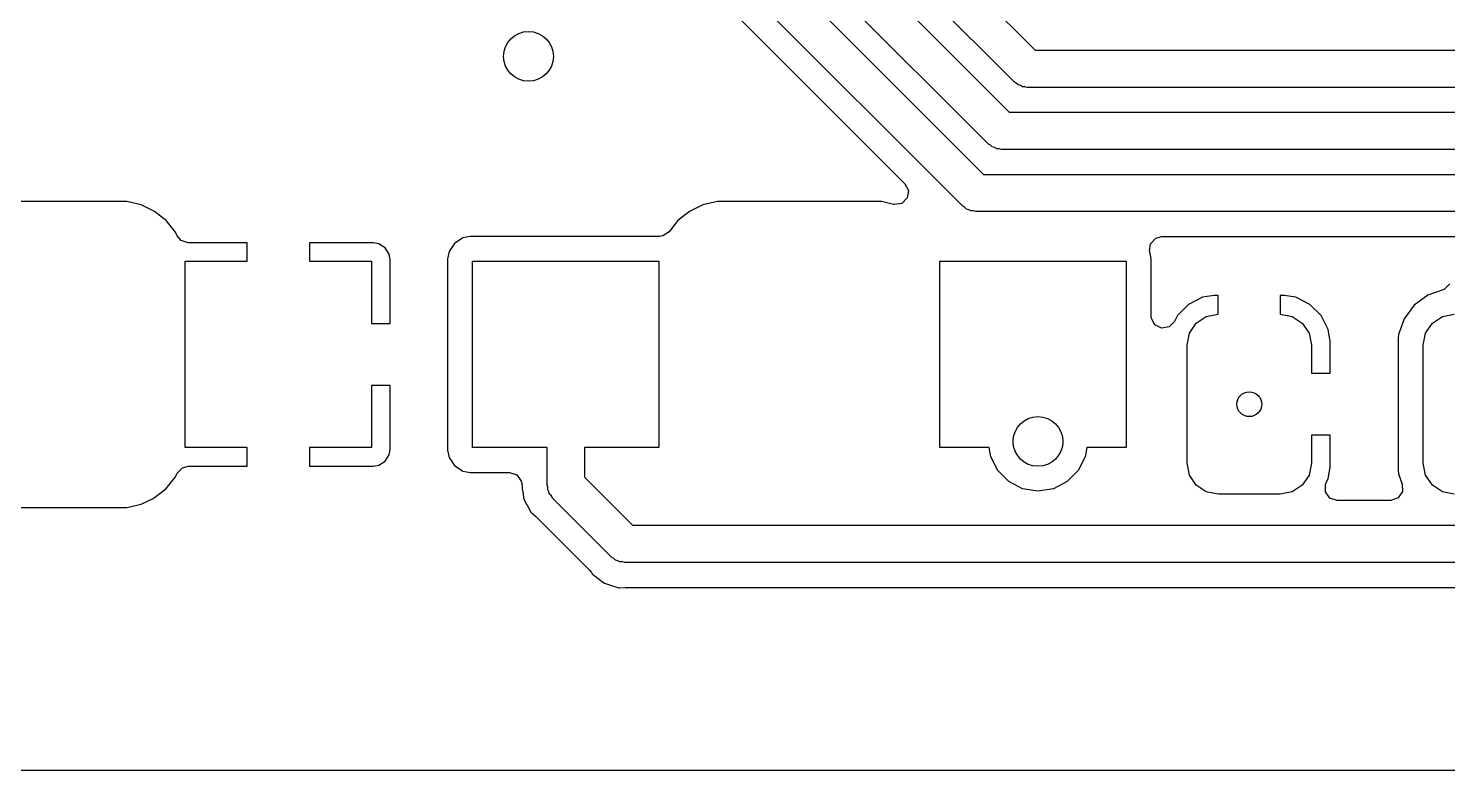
# Model space of a CAD drawing. Extents: x 0 to 2.79, y -2.39 to 0.
# Drawn here: x 0.6022 to 1.0518, y -2.3909 to -2.1557 of the extents above; entities that cross this region are included whole.
import ezdxf

# ---------------------------------------------------------------- set-up
doc = ezdxf.new("R2010")
doc.units = 0
doc.header["$MEASUREMENT"] = 0
doc.layers.add('BLACK', color=7, linetype='CONTINUOUS')

msp = doc.modelspace()

# ---------------------------------------------------------------- linework, layer by layer
at = {"layer": 'BLACK', "linetype": 'CONTINUOUS'}
for p, q in [((0.538123, -1.80744), (0.912962, -2.18228)), ((0.90634, -2.19236), (0.524212, -1.81024)), ((0.612992, -1.85447), (0.921116, -2.1626)), ((0.914494, -2.17268), (0.602911, -1.8611)), ((0.611262, -1.90842), (0.904808, -2.20197)), ((0.898186, -2.21205), (0.60464, -1.9185)), ((0.602512, -1.92754), (0.879906, -2.20493)), ((0.921116, -2.1626), (1.32146, -2.1626)), ((0.915167, -2.17307), (0.914494, -2.17268)), ((0.915717, -2.17362), (0.915167, -2.17307)), ((0.916468, -2.17382), (0.915717, -2.17362)), ((0.917141, -2.17421), (0.916468, -2.17382)), ((0.917919, -2.17421), (0.917141, -2.17421)), ((0.91867, -2.17441), (0.917919, -2.17421)), ((1.3239, -2.17441), (0.91867, -2.17441)), ((0.912962, -2.18228), (1.32961, -2.18228)), ((0.907013, -2.19275), (0.90634, -2.19236)), ((0.907563, -2.1933), (0.907013, -2.19275)), ((0.908314, -2.1935), (0.907563, -2.1933)), ((0.908988, -2.19389), (0.908314, -2.1935)), ((0.909765, -2.19389), (0.908988, -2.19389)), ((0.910516, -2.19409), (0.909765, -2.19389)), ((1.33206, -2.19409), (0.910516, -2.19409)), ((0.904808, -2.20197), (1.33776, -2.20197)), ((0.879906, -2.20493), (0.881, -2.20708)), ((0.881, -2.20708), (0.880623, -2.20946)), ((0.631243, -2.21061), (0.58415, -2.21061)), ((0.633357, -2.21061), (0.631243, -2.21061)), ((0.637946, -2.21166), (0.633357, -2.21061)), ((0.639025, -2.21218), (0.637946, -2.21166)), ((0.637946, -2.21166), (0.637946, -2.21166)), ((0.637946, -2.21166), (0.637946, -2.21166)), ((0.815893, -2.21166), (0.811652, -2.2137)), ((0.820481, -2.21061), (0.815893, -2.21166)), ((0.815893, -2.21166), (0.815893, -2.21166)), ((0.822835, -2.21061), (0.820481, -2.21061)), ((0.823225, -2.21061), (0.822835, -2.21061)), ((0.870318, -2.21061), (0.823225, -2.21061)), ((0.872432, -2.21061), (0.870318, -2.21061)), ((0.876283, -2.21149), (0.872432, -2.21061)), ((0.872432, -2.21061), (0.872432, -2.21061)), ((0.876541, -2.21154), (0.876283, -2.21149)), ((0.87892, -2.21116), (0.876541, -2.21154)), ((0.880623, -2.20946), (0.87892, -2.21116)), ((0.89886, -2.21244), (0.898186, -2.21205)), ((0.642186, -2.2137), (0.639025, -2.21218)), ((0.644965, -2.21592), (0.642186, -2.2137)), ((0.645866, -2.21663), (0.644965, -2.21592)), ((0.6488, -2.22031), (0.645866, -2.21663)), ((0.807973, -2.21663), (0.805156, -2.22017)), ((0.811652, -2.2137), (0.807973, -2.21663)), ((0.807973, -2.21663), (0.807973, -2.21663)), ((0.899409, -2.21299), (0.89886, -2.21244)), ((0.90016, -2.21319), (0.899409, -2.21299)), ((0.900834, -2.21358), (0.90016, -2.21319)), ((0.901611, -2.21358), (0.900834, -2.21358)), ((0.902362, -2.21378), (0.901611, -2.21358)), ((1.34021, -2.21378), (0.902362, -2.21378)), ((0.649331, -2.22142), (0.6488, -2.22031)), ((0.805156, -2.22017), (0.803145, -2.22149)), ((0.650552, -2.22288), (0.649331, -2.22142)), ((0.652843, -2.22362), (0.650552, -2.22288)), ((0.671555, -2.22362), (0.652843, -2.22362)), ((0.671555, -2.22953), (0.671555, -2.22362)), ((0.671555, -2.22362), (0.671555, -2.22362)), ((0.711507, -2.22362), (0.69124, -2.22362)), ((0.69124, -2.22362), (0.69124, -2.22953)), ((0.713229, -2.22396), (0.711507, -2.22362)), ((0.715183, -2.22527), (0.713229, -2.22396)), ((0.713229, -2.22396), (0.713229, -2.22396)), ((0.716488, -2.22722), (0.715183, -2.22527)), ((0.715183, -2.22527), (0.715183, -2.22527)), ((0.737222, -2.22384), (0.735478, -2.22645)), ((0.739833, -2.22209), (0.737222, -2.22384)), ((0.737222, -2.22384), (0.737222, -2.22384)), ((0.739834, -2.22209), (0.739833, -2.22209)), ((0.742135, -2.22163), (0.739834, -2.22209)), ((0.742136, -2.22163), (0.742135, -2.22163)), ((0.802108, -2.22163), (0.742136, -2.22163)), ((0.742136, -2.22163), (0.742136, -2.22163)), ((0.803145, -2.22149), (0.802108, -2.22163)), ((0.957413, -2.22633), (0.957696, -2.22394)), ((0.957696, -2.22394), (0.959331, -2.22217)), ((0.959331, -2.22217), (0.961235, -2.22167)), ((0.961235, -2.22167), (1.05941, -2.22167)), ((0.65187, -2.28858), (0.65187, -2.22953)), ((0.65187, -2.22953), (0.671555, -2.22953)), ((0.69124, -2.22953), (0.710925, -2.22953)), ((0.710925, -2.22953), (0.710925, -2.24921)), ((0.716831, -2.22895), (0.716488, -2.22722)), ((0.716488, -2.22722), (0.716488, -2.22722)), ((0.716831, -2.24921), (0.716831, -2.22895)), ((0.716831, -2.22895), (0.716831, -2.22895)), ((0.735478, -2.22645), (0.73502, -2.22875)), ((0.73502, -2.22875), (0.73502, -2.22875)), ((0.73502, -2.22875), (0.73502, -2.28936)), ((0.735478, -2.22645), (0.735478, -2.22645)), ((0.742913, -2.28858), (0.742913, -2.22953)), ((0.742913, -2.22953), (0.801969, -2.22953)), ((0.801969, -2.22953), (0.801969, -2.28858)), ((0.890945, -2.28858), (0.890945, -2.22953)), ((0.890945, -2.22953), (0.95, -2.22953)), ((0.95, -2.22953), (0.95, -2.28858)), ((0.957436, -2.22645), (0.957413, -2.22633)), ((0.957894, -2.22875), (0.957436, -2.22645)), ((0.957436, -2.22645), (0.957436, -2.22645)), ((0.957894, -2.24687), (0.957894, -2.22875)), ((0.957894, -2.22875), (0.957894, -2.22875)), ((1.05036, -2.23856), (1.04556, -2.24024)), ((1.05084, -2.23836), (1.05036, -2.23856)), ((1.05255, -2.23665), (1.05084, -2.23836)), ((0.969762, -2.2432), (0.966235, -2.24673)), ((0.974207, -2.24094), (0.969762, -2.2432)), ((0.977894, -2.24035), (0.974207, -2.24094)), ((0.974207, -2.24094), (0.974207, -2.24094)), ((0.979134, -2.24035), (0.977894, -2.24035)), ((0.977894, -2.24035), (0.977894, -2.24035)), ((0.979134, -2.24626), (0.979134, -2.24035)), ((1.00006, -2.24035), (0.998819, -2.24035)), ((0.998819, -2.24035), (0.998819, -2.24626)), ((1.00375, -2.24094), (1.00006, -2.24035)), ((1.00819, -2.2432), (1.00375, -2.24094)), ((1.00375, -2.24094), (1.00375, -2.24094)), ((1.01172, -2.24673), (1.00819, -2.2432)), ((1.04125, -2.24342), (1.03808, -2.24772)), ((1.04556, -2.24024), (1.04125, -2.24342)), ((1.04125, -2.24342), (1.04125, -2.24342)), ((0.957942, -2.24748), (0.957894, -2.24687)), ((0.959035, -2.24962), (0.957942, -2.24748)), ((0.966235, -2.24673), (0.965264, -2.24864)), ((0.972174, -2.24914), (0.975367, -2.24701)), ((0.975367, -2.24701), (0.979134, -2.24626)), ((0.998819, -2.24626), (1.00259, -2.24701)), ((1.00259, -2.24701), (1.00578, -2.24914)), ((1.01398, -2.25118), (1.01172, -2.24673)), ((1.03808, -2.24772), (1.03631, -2.25277)), ((1.04698, -2.24914), (1.05017, -2.24701)), ((1.05017, -2.24701), (1.05394, -2.24626)), ((0.710925, -2.24921), (0.716831, -2.24921)), ((0.716831, -2.24921), (0.716831, -2.24921)), ((0.961182, -2.25072), (0.959035, -2.24962)), ((0.963561, -2.25034), (0.961182, -2.25072)), ((0.965264, -2.24864), (0.963561, -2.25034)), ((0.969291, -2.2561), (0.970041, -2.25234)), ((0.970041, -2.25234), (0.972174, -2.24914)), ((1.00578, -2.24914), (1.00791, -2.25234)), ((1.00791, -2.25234), (1.00866, -2.2561)), ((1.01457, -2.25486), (1.01398, -2.25118)), ((1.01398, -2.25118), (1.01398, -2.25118)), ((1.04409, -2.2561), (1.04484, -2.25234)), ((1.04484, -2.25234), (1.04698, -2.24914)), ((0.969291, -2.2935), (0.969291, -2.2561)), ((1.00866, -2.2561), (1.00866, -2.26496)), ((1.01457, -2.26496), (1.01457, -2.25486)), ((1.01457, -2.25486), (1.01457, -2.25486)), ((1.03631, -2.25277), (1.0362, -2.25397)), ((1.0362, -2.25397), (1.0362, -2.29564)), ((1.03631, -2.25277), (1.03631, -2.25277)), ((1.04409, -2.2935), (1.04409, -2.2561)), ((1.00866, -2.26496), (1.01457, -2.26496)), ((1.01457, -2.26496), (1.01457, -2.26496)), ((0.716831, -2.2689), (0.710925, -2.2689)), ((0.710925, -2.2689), (0.710925, -2.28858)), ((0.716831, -2.28916), (0.716831, -2.2689)), ((0.716831, -2.2689), (0.716831, -2.2689)), ((0.671555, -2.28858), (0.65187, -2.28858)), ((0.671555, -2.29449), (0.671555, -2.28858)), ((0.710925, -2.28858), (0.69124, -2.28858)), ((0.69124, -2.28858), (0.69124, -2.29449)), ((0.766535, -2.28858), (0.742913, -2.28858)), ((0.766535, -2.30039), (0.766535, -2.28858)), ((0.801969, -2.28858), (0.778346, -2.28858)), ((0.778346, -2.28858), (0.778346, -2.29795)), ((0.906611, -2.28858), (0.890945, -2.28858)), ((0.90707, -2.29148), (0.906611, -2.28858)), ((0.937484, -2.28858), (0.937025, -2.29148)), ((0.95, -2.28858), (0.937484, -2.28858)), ((1.01457, -2.28465), (1.00866, -2.28465)), ((1.00866, -2.28465), (1.00866, -2.2935)), ((1.01457, -2.29474), (1.01457, -2.28465)), ((1.01457, -2.28465), (1.01457, -2.28465)), ((0.713229, -2.29415), (0.715183, -2.29284)), ((0.715183, -2.29284), (0.716488, -2.29089)), ((0.715183, -2.29284), (0.715183, -2.29284)), ((0.716488, -2.29089), (0.716831, -2.28916)), ((0.716488, -2.29089), (0.716488, -2.29089)), ((0.716831, -2.28916), (0.716831, -2.28916)), ((0.73502, -2.28936), (0.73502, -2.28936)), ((0.73502, -2.28936), (0.735478, -2.29166)), ((0.735478, -2.29166), (0.735478, -2.29166)), ((0.735478, -2.29166), (0.736595, -2.29333)), ((0.909307, -2.29587), (0.90707, -2.29148)), ((0.937025, -2.29148), (0.934788, -2.29587)), ((0.6488, -2.2978), (0.649331, -2.29669)), ((0.649331, -2.29669), (0.650996, -2.29495)), ((0.650996, -2.29495), (0.652843, -2.29449)), ((0.652843, -2.29449), (0.671555, -2.29449)), ((0.671555, -2.29449), (0.671555, -2.29449)), ((0.69124, -2.29449), (0.711507, -2.29449)), ((0.69124, -2.29449), (0.69124, -2.29449)), ((0.711507, -2.29449), (0.713229, -2.29415)), ((0.711507, -2.29449), (0.711507, -2.29449)), ((0.713229, -2.29415), (0.713229, -2.29415)), ((0.736595, -2.29333), (0.737222, -2.29427)), ((0.737222, -2.29427), (0.739833, -2.29602)), ((0.739833, -2.29602), (0.741584, -2.29637)), ((0.741584, -2.29637), (0.742135, -2.29648)), ((0.742135, -2.29648), (0.742136, -2.29648)), ((0.742136, -2.29648), (0.742136, -2.29648)), ((0.742136, -2.29648), (0.754605, -2.29648)), ((0.754605, -2.29648), (0.756896, -2.29722)), ((0.756896, -2.29722), (0.758312, -2.29917)), ((0.912791, -2.29935), (0.909307, -2.29587)), ((0.934788, -2.29587), (0.931304, -2.29935)), ((0.970041, -2.29727), (0.969291, -2.2935)), ((0.972174, -2.30046), (0.970041, -2.29727)), ((1.00791, -2.29727), (1.00578, -2.30046)), ((1.00866, -2.2935), (1.00791, -2.29727)), ((1.01398, -2.29843), (1.01457, -2.29474)), ((1.0362, -2.29564), (1.03631, -2.29684)), ((1.03631, -2.29684), (1.03631, -2.29684)), ((1.03631, -2.29684), (1.03746, -2.30011)), ((1.04484, -2.29727), (1.04409, -2.2935)), ((1.04698, -2.30046), (1.04484, -2.29727)), ((0.643792, -2.30313), (0.645866, -2.30148)), ((0.645866, -2.30148), (0.6488, -2.2978)), ((0.758312, -2.29917), (0.758472, -2.29989)), ((0.758472, -2.29989), (0.758627, -2.30113)), ((0.758627, -2.30113), (0.758642, -2.30137)), ((0.758642, -2.30137), (0.758642, -2.30154)), ((0.758642, -2.30154), (0.758776, -2.30234)), ((0.766737, -2.30114), (0.766535, -2.30039)), ((0.766737, -2.30192), (0.766737, -2.30114)), ((0.767125, -2.3026), (0.766737, -2.30192)), ((0.778346, -2.29795), (0.793588, -2.31319)), ((0.917181, -2.30159), (0.912791, -2.29935)), ((0.922047, -2.30236), (0.917181, -2.30159)), ((0.926914, -2.30159), (0.922047, -2.30236)), ((0.931304, -2.29935), (0.926914, -2.30159)), ((0.975367, -2.3026), (0.972174, -2.30046)), ((1.00578, -2.30046), (1.00259, -2.3026)), ((1.01314, -2.30019), (1.01337, -2.29963)), ((1.01314, -2.3026), (1.01314, -2.30019)), ((1.01337, -2.29963), (1.01398, -2.29843)), ((1.01398, -2.29843), (1.01398, -2.29843)), ((1.03746, -2.30011), (1.03751, -2.30252)), ((1.05017, -2.3026), (1.04698, -2.30046)), ((0.633357, -2.3075), (0.637946, -2.30645)), ((0.637946, -2.30645), (0.641693, -2.30465)), ((0.641693, -2.30465), (0.642186, -2.30441)), ((0.642186, -2.30441), (0.643792, -2.30313)), ((0.758776, -2.30234), (0.758788, -2.30242)), ((0.758788, -2.30242), (0.759033, -2.30439)), ((0.759033, -2.30439), (0.759115, -2.30466)), ((0.759115, -2.30466), (0.759209, -2.30494)), ((0.759209, -2.30494), (0.76015, -2.30668)), ((0.767327, -2.30335), (0.767125, -2.3026)), ((0.767876, -2.3039), (0.767327, -2.30335)), ((0.768265, -2.30457), (0.767876, -2.3039)), ((0.786966, -2.32327), (0.768265, -2.30457)), ((0.979134, -2.30335), (0.975367, -2.3026)), ((0.998819, -2.30335), (0.979134, -2.30335)), ((1.00259, -2.3026), (0.998819, -2.30335)), ((1.01455, -2.30455), (1.01314, -2.3026)), ((1.01685, -2.3053), (1.01455, -2.30455)), ((1.03378, -2.3053), (1.01685, -2.3053)), ((1.03387, -2.30529), (1.03378, -2.3053)), ((1.03614, -2.3045), (1.03387, -2.30529)), ((1.03751, -2.30252), (1.03614, -2.3045)), ((1.05394, -2.30335), (1.05017, -2.3026)), ((0.581407, -2.3075), (0.633357, -2.3075)), ((0.76015, -2.30668), (0.760187, -2.30675)), ((0.760187, -2.30675), (0.761055, -2.30852)), ((0.761055, -2.30852), (0.761224, -2.30876)), ((0.761224, -2.30876), (0.761401, -2.30899)), ((0.761401, -2.30899), (0.762855, -2.31033)), ((0.762855, -2.31033), (0.762913, -2.31038)), ((0.762913, -2.31038), (0.780087, -2.32755)), ((0.793588, -2.31319), (1.08397, -2.31319)), ((0.787639, -2.32366), (0.786966, -2.32327)), ((0.788189, -2.32421), (0.787639, -2.32366)), ((0.78894, -2.32441), (0.788189, -2.32421)), ((0.789613, -2.3248), (0.78894, -2.32441)), ((0.780087, -2.32755), (0.780593, -2.32818)), ((0.780593, -2.32818), (0.780849, -2.32857)), ((0.780849, -2.32857), (0.781894, -2.32938)), ((0.790391, -2.3248), (0.789613, -2.3248)), ((0.791142, -2.325), (0.790391, -2.3248)), ((1.08642, -2.325), (0.791142, -2.325)), ((0.781894, -2.32938), (0.782075, -2.32954)), ((0.782075, -2.32954), (0.782192, -2.32966)), ((0.782192, -2.32966), (0.782193, -2.32966)), ((0.782193, -2.32966), (0.782193, -2.32966)), ((0.782193, -2.32966), (0.782859, -2.33014)), ((0.782859, -2.33014), (0.782923, -2.33018)), ((0.782923, -2.33018), (0.783087, -2.33031)), ((0.783087, -2.33031), (0.784483, -2.3314)), ((0.784483, -2.3314), (0.784737, -2.33154)), ((0.784737, -2.33154), (0.784997, -2.33166)), ((0.784997, -2.33166), (0.784997, -2.33166)), ((0.784997, -2.33166), (0.784997, -2.33166)), ((0.784997, -2.33166), (0.784997, -2.33166)), ((0.784997, -2.33166), (0.786891, -2.33223)), ((0.786891, -2.33223), (0.786968, -2.33225)), ((0.786968, -2.33225), (0.788303, -2.33271)), ((0.788303, -2.33271), (0.788839, -2.33289)), ((0.788839, -2.33289), (0.788839, -2.33289)), ((0.788839, -2.33289), (0.789123, -2.33294)), ((0.789123, -2.33294), (0.789411, -2.33298)), ((0.789411, -2.33298), (0.791387, -2.3329)), ((0.789411, -2.33298), (0.789411, -2.33298)), ((0.791387, -2.3329), (0.791466, -2.33289)), ((0.791466, -2.33289), (1.08458, -2.33289)), ((2.78703, -2.39093), (0.005098, -2.39093))]:
    msp.add_line(p, q, dxfattribs=at)
at = {"layer": 'BLACK'}
for centre, radius in [((0.76063, -2.16457), 0.007874), ((0.988976, -2.2748), 0.003937), ((0.922047, -2.28661), 0.007874)]:
    msp.add_circle(centre, radius, dxfattribs=at)

doc.saveas('drawing.dxf')
